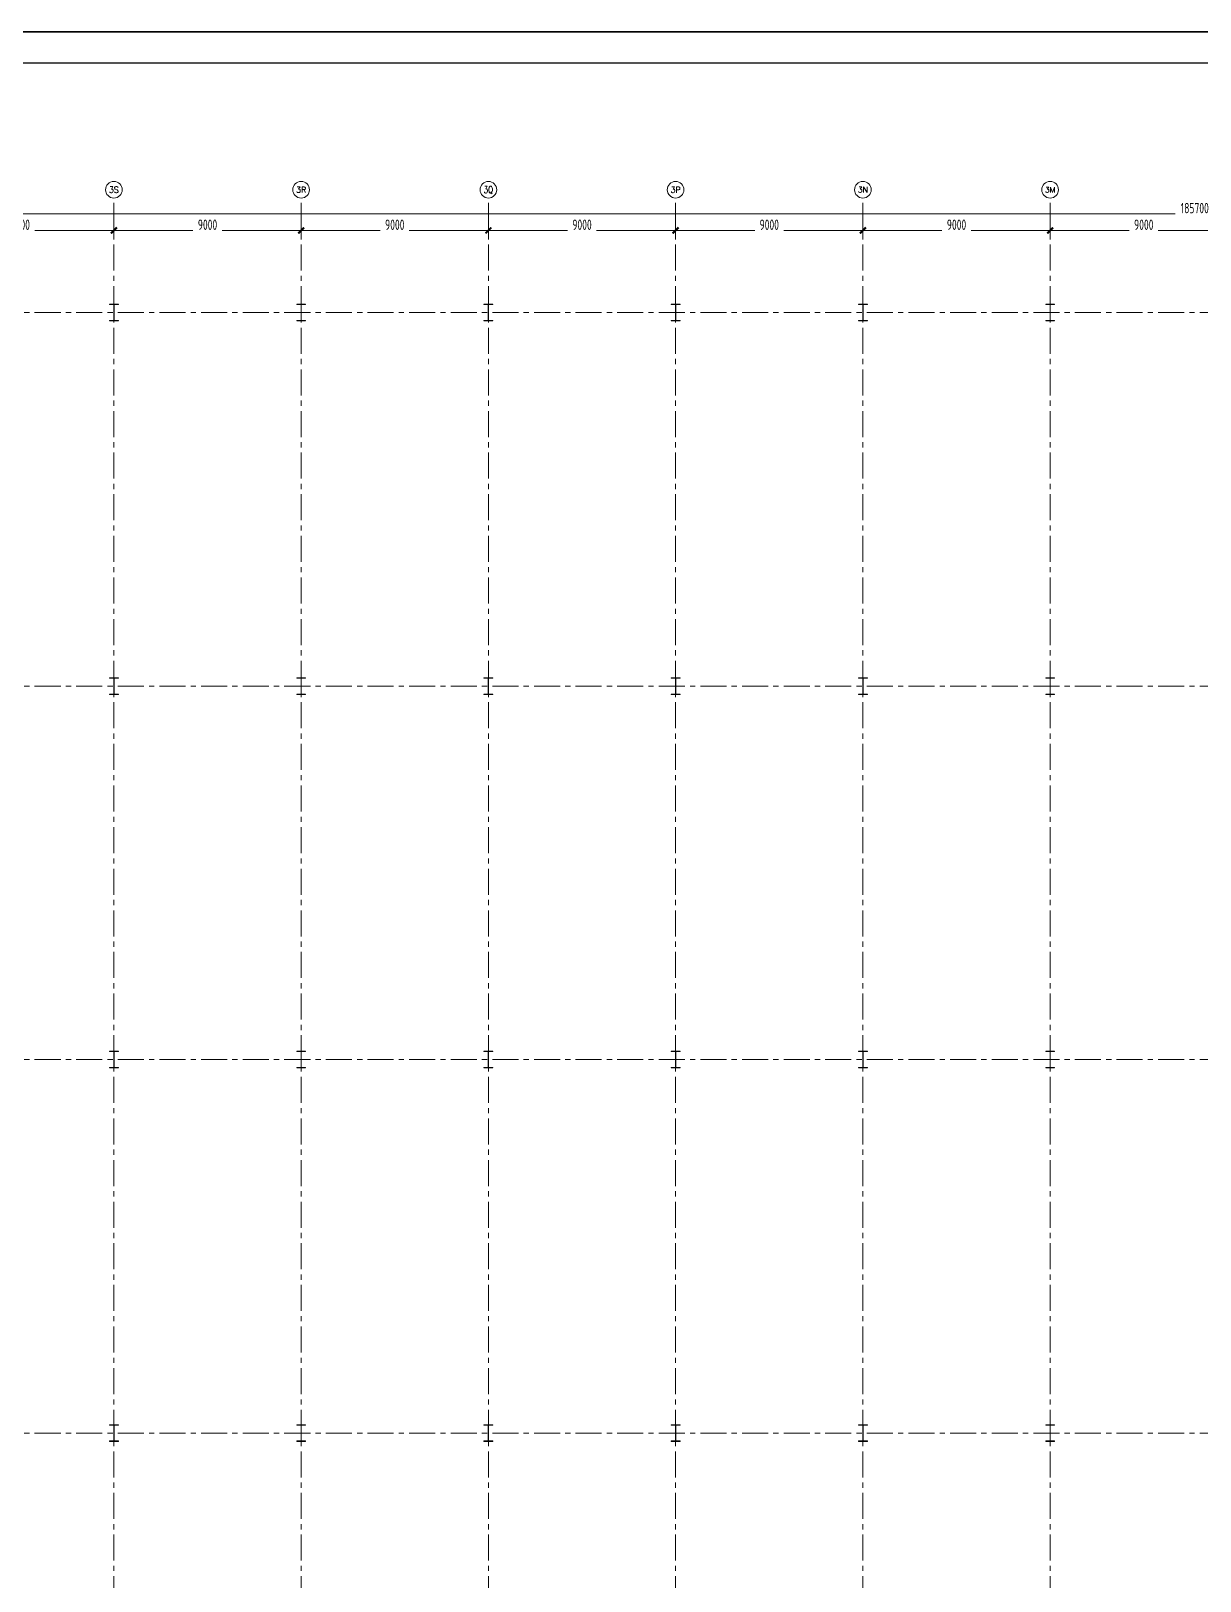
# Model space of a CAD drawing. Extents: x -1201378 to 2367219, y -619313 to 244905.
# Drawn here: x 968258 to 1024444, y -244409 to -169915 of the extents above; entities that cross this region are included whole.
import ezdxf
from ezdxf.enums import TextEntityAlignment as Align

# ---------------------------------------------------------------- set-up
doc = ezdxf.new("R2010")
doc.units = 0
doc.header["$LTSCALE"] = 1000
doc.linetypes.add('CENTER', pattern=[2, 1.25, -0.25, 0.25, -0.25])
doc.layers.get('0').update_dxf_attribs({"linetype": 'CONTINUOUS'})
doc.layers.get('Defpoints').update_dxf_attribs({"linetype": 'CONTINUOUS'})
doc.layers.add('0-cxFrame', color=155, linetype='CONTINUOUS')
doc.layers.add('A-WINDOW', color=140, linetype='CONTINUOUS')
for name, color, linetype, lineweight in [('0-cxText', 131, 'CONTINUOUS', 25), ('S-axis', 111, 'CONTINUOUS', 0), ('S-col', 2, 'CONTINUOUS', 0), ('S-dote', 5, 'CENTER', 0)]:
    doc.layers.add(name, color=color, linetype=linetype, lineweight=lineweight)
doc.styles.add('_TCH_AXIS', font='COMPLEX', dxfattribs={"bigfont": 'GBCBIG'})
doc.styles.add('cx_tuming', font='simhei.ttf')
doc.styles.add('cx_tuqian1', font='')
doc.styles.add('TSSD_Dimension', font='tssdeng.shx', dxfattribs={"width": 0.7, "bigfont": 'hztxt.shx'})
doc.styles.add('黑体', font='simhei.ttf', dxfattribs={"width": 0.8})
doc.styles.get('cx_tuqian1').set_extended_font_data('SimSun')
doc.dimstyles.new('TSSD_200_200', dxfattribs={"dimtxt": 500, "dimasz": 200, "dimexe": 200, "dimexo": 500, "dimgap": 200, "dimtad": 1, "dimdec": 0, "dimzin": 0, "dimdsep": 46, "dimtxsty": 'TSSD_Dimension', "dimblk": 'ARCHTICK', "dimcen": 0, "dimdle": 200, "dimclrt": 7, "dimadec": 0, "dimazin": 0, "dimtfac": 1, "dimtdec": 0, "dimtix": 1, "dimtmove": 2, "dimatfit": 3, "dimfxl": 1, "dimtolj": 1, "dimtzin": 0, "dimarcsym": 0})

# ---------------------------------------------------------------- blocks, each defined once
blk = doc.blocks.new('w42343243')
at = {"layer": 'S-col'}
blk.add_lwpolyline([(-165069, 621020), (-164639, 621020), (-164639, 621002), (-164848, 621002), (-164848, 620238), (-164639, 620238), (-164639, 620220), (-165069, 620220), (-165069, 620238), (-164860, 620238), (-164860, 621002), (-165069, 621002)], close=True, dxfattribs=at)
blk = doc.blocks.new('42343')
at = {"layer": 'A-WINDOW'}
for p in [(-108000, 100), (-99000, 100), (-90000, 100), (-81000, 100), (-72000, 100), (-63000, 100), (-108000, -17850), (-99000, -17850), (-90000, -17850), (-81000, -17850), (-72000, -17850), (-63000, -17850), (-108000, -35800), (-99000, -35800), (-90000, -35800), (-81000, -35800), (-72000, -35800), (-63000, -35800), (-108000, -53750), (-99000, -53750), (-90000, -53750), (-81000, -53750), (-72000, -53750), (-63000, -53750)]:
    blk.add_blockref('w42343243', p, dxfattribs=at)
blk = doc.blocks.new('_ArchTick')
at = {"color": 0, "linetype": 'ByBlock', "const_width": 0.5}
blk.add_lwpolyline([(-0.71, -0.71), (0.71, 0.71)], dxfattribs=at)
blk = doc.blocks.new('*D465')
at = {"layer": 'Defpoints', "color": 0, "transparency": 16777216}
for p in [(-227758, -279500), (-236758, -280358), (-227758, -280358)]:
    blk.add_point(p, dxfattribs=at)
at = {"layer": 'S-axis', "color": 0, "lineweight": -2, "transparency": 16777216}
for p, q in [((-236758, -279858), (-236758, -279300)), ((-227758, -279858), (-227758, -279300)), ((-236958, -279500), (-232957, -279500)), ((-227558, -279500), (-231560, -279500))]:
    blk.add_line(p, q, dxfattribs=at)
at = {"layer": 'S-axis', "color": 0, "lineweight": -2, "transparency": 16777216, "xscale": 200, "yscale": 200, "zscale": 200, "rotation": 180}
blk.add_blockref('_ArchTick', (-236758, -279500), dxfattribs=at)
at = {"layer": 'S-axis', "color": 0, "lineweight": -2, "transparency": 16777216, "xscale": 200, "yscale": 200, "zscale": 200}
blk.add_blockref('_ArchTick', (-227758, -279500), dxfattribs=at)
at = {"layer": 'S-axis', "color": 7, "transparency": 16777216, "insert": (-232258, -279225), "char_height": 500, "attachment_point": 5, "style": 'TSSD_Dimension'}
blk.add_mtext('\\A1;9000', dxfattribs=at)
blk = doc.blocks.new('*D466')
at = {"layer": 'Defpoints', "color": 0, "transparency": 16777216}
for p in [(-218758, -279500), (-227758, -280358), (-218758, -280358)]:
    blk.add_point(p, dxfattribs=at)
at = {"layer": 'S-axis', "color": 0, "lineweight": -2, "transparency": 16777216}
for p, q in [((-227758, -279858), (-227758, -279300)), ((-218758, -279858), (-218758, -279300)), ((-227958, -279500), (-223957, -279500)), ((-218558, -279500), (-222560, -279500))]:
    blk.add_line(p, q, dxfattribs=at)
at = {"layer": 'S-axis', "color": 0, "lineweight": -2, "transparency": 16777216, "xscale": 200, "yscale": 200, "zscale": 200, "rotation": 180}
blk.add_blockref('_ArchTick', (-227758, -279500), dxfattribs=at)
at = {"layer": 'S-axis', "color": 0, "lineweight": -2, "transparency": 16777216, "xscale": 200, "yscale": 200, "zscale": 200}
blk.add_blockref('_ArchTick', (-218758, -279500), dxfattribs=at)
at = {"layer": 'S-axis', "color": 7, "transparency": 16777216, "insert": (-223258, -279225), "char_height": 500, "attachment_point": 5, "style": 'TSSD_Dimension'}
blk.add_mtext('\\A1;9000', dxfattribs=at)
blk = doc.blocks.new('*D467')
at = {"layer": 'Defpoints', "color": 0, "transparency": 16777216}
for p in [(-209758, -279500), (-218758, -280358), (-209758, -280358)]:
    blk.add_point(p, dxfattribs=at)
at = {"layer": 'S-axis', "color": 0, "lineweight": -2, "transparency": 16777216}
for p, q in [((-218758, -279858), (-218758, -279300)), ((-209758, -279858), (-209758, -279300)), ((-218958, -279500), (-214957, -279500)), ((-209558, -279500), (-213560, -279500))]:
    blk.add_line(p, q, dxfattribs=at)
at = {"layer": 'S-axis', "color": 0, "lineweight": -2, "transparency": 16777216, "xscale": 200, "yscale": 200, "zscale": 200, "rotation": 180}
blk.add_blockref('_ArchTick', (-218758, -279500), dxfattribs=at)
at = {"layer": 'S-axis', "color": 0, "lineweight": -2, "transparency": 16777216, "xscale": 200, "yscale": 200, "zscale": 200}
blk.add_blockref('_ArchTick', (-209758, -279500), dxfattribs=at)
at = {"layer": 'S-axis', "color": 7, "transparency": 16777216, "insert": (-214258, -279225), "char_height": 500, "attachment_point": 5, "style": 'TSSD_Dimension'}
blk.add_mtext('\\A1;9000', dxfattribs=at)
blk = doc.blocks.new('*D468')
at = {"layer": 'Defpoints', "color": 0, "transparency": 16777216}
for p in [(-200758, -279500), (-209758, -280358), (-200758, -280358)]:
    blk.add_point(p, dxfattribs=at)
at = {"layer": 'S-axis', "color": 0, "lineweight": -2, "transparency": 16777216}
for p, q in [((-209758, -279858), (-209758, -279300)), ((-200758, -279858), (-200758, -279300)), ((-209958, -279500), (-205957, -279500)), ((-200558, -279500), (-204560, -279500))]:
    blk.add_line(p, q, dxfattribs=at)
at = {"layer": 'S-axis', "color": 0, "lineweight": -2, "transparency": 16777216, "xscale": 200, "yscale": 200, "zscale": 200, "rotation": 180}
blk.add_blockref('_ArchTick', (-209758, -279500), dxfattribs=at)
at = {"layer": 'S-axis', "color": 0, "lineweight": -2, "transparency": 16777216, "xscale": 200, "yscale": 200, "zscale": 200}
blk.add_blockref('_ArchTick', (-200758, -279500), dxfattribs=at)
at = {"layer": 'S-axis', "color": 7, "transparency": 16777216, "insert": (-205258, -279225), "char_height": 500, "attachment_point": 5, "style": 'TSSD_Dimension'}
blk.add_mtext('\\A1;9000', dxfattribs=at)
blk = doc.blocks.new('*D469')
at = {"layer": 'Defpoints', "color": 0, "transparency": 16777216}
for p in [(-191758, -279500), (-200758, -280358), (-191758, -280358)]:
    blk.add_point(p, dxfattribs=at)
at = {"layer": 'S-axis', "color": 0, "lineweight": -2, "transparency": 16777216}
for p, q in [((-200758, -279858), (-200758, -279300)), ((-191758, -279858), (-191758, -279300)), ((-200958, -279500), (-196957, -279500)), ((-191558, -279500), (-195560, -279500))]:
    blk.add_line(p, q, dxfattribs=at)
at = {"layer": 'S-axis', "color": 0, "lineweight": -2, "transparency": 16777216, "xscale": 200, "yscale": 200, "zscale": 200, "rotation": 180}
blk.add_blockref('_ArchTick', (-200758, -279500), dxfattribs=at)
at = {"layer": 'S-axis', "color": 0, "lineweight": -2, "transparency": 16777216, "xscale": 200, "yscale": 200, "zscale": 200}
blk.add_blockref('_ArchTick', (-191758, -279500), dxfattribs=at)
at = {"layer": 'S-axis', "color": 7, "transparency": 16777216, "insert": (-196258, -279225), "char_height": 500, "attachment_point": 5, "style": 'TSSD_Dimension'}
blk.add_mtext('\\A1;9000', dxfattribs=at)
blk = doc.blocks.new('*D470')
at = {"layer": 'Defpoints', "color": 0, "transparency": 16777216}
for p in [(-182758, -279500), (-191758, -280358), (-182758, -280358)]:
    blk.add_point(p, dxfattribs=at)
at = {"layer": 'S-axis', "color": 0, "lineweight": -2, "transparency": 16777216}
for p, q in [((-191758, -279858), (-191758, -279300)), ((-182758, -279858), (-182758, -279300)), ((-191958, -279500), (-187957, -279500)), ((-182558, -279500), (-186560, -279500))]:
    blk.add_line(p, q, dxfattribs=at)
at = {"layer": 'S-axis', "color": 0, "lineweight": -2, "transparency": 16777216, "xscale": 200, "yscale": 200, "zscale": 200, "rotation": 180}
blk.add_blockref('_ArchTick', (-191758, -279500), dxfattribs=at)
at = {"layer": 'S-axis', "color": 0, "lineweight": -2, "transparency": 16777216, "xscale": 200, "yscale": 200, "zscale": 200}
blk.add_blockref('_ArchTick', (-182758, -279500), dxfattribs=at)
at = {"layer": 'S-axis', "color": 7, "transparency": 16777216, "insert": (-187258, -279225), "char_height": 500, "attachment_point": 5, "style": 'TSSD_Dimension'}
blk.add_mtext('\\A1;9000', dxfattribs=at)
blk = doc.blocks.new('*D471')
at = {"layer": 'Defpoints', "color": 0, "transparency": 16777216}
for p in [(-173758, -279500), (-182758, -280358), (-173758, -280358)]:
    blk.add_point(p, dxfattribs=at)
at = {"layer": 'S-axis', "color": 0, "lineweight": -2, "transparency": 16777216}
for p, q in [((-182758, -279858), (-182758, -279300)), ((-173758, -279858), (-173758, -279300)), ((-182958, -279500), (-178957, -279500)), ((-173558, -279500), (-177560, -279500))]:
    blk.add_line(p, q, dxfattribs=at)
at = {"layer": 'S-axis', "color": 0, "lineweight": -2, "transparency": 16777216, "xscale": 200, "yscale": 200, "zscale": 200, "rotation": 180}
blk.add_blockref('_ArchTick', (-182758, -279500), dxfattribs=at)
at = {"layer": 'S-axis', "color": 0, "lineweight": -2, "transparency": 16777216, "xscale": 200, "yscale": 200, "zscale": 200}
blk.add_blockref('_ArchTick', (-173758, -279500), dxfattribs=at)
at = {"layer": 'S-axis', "color": 7, "transparency": 16777216, "insert": (-178258, -279225), "char_height": 500, "attachment_point": 5, "style": 'TSSD_Dimension'}
blk.add_mtext('\\A1;9000', dxfattribs=at)
blk = doc.blocks.new('*D483')
at = {"layer": 'Defpoints', "color": 0, "transparency": 16777216}
for p in [(-82958, -278700), (-268658, -280258), (-82958, -280258)]:
    blk.add_point(p, dxfattribs=at)
at = {"layer": 'S-axis', "color": 0, "lineweight": -2, "transparency": 16777216}
for p, q in [((-268658, -279758), (-268658, -278500)), ((-82958, -279758), (-82958, -278500)), ((-268858, -278700), (-176749, -278700)), ((-82758, -278700), (-174868, -278700))]:
    blk.add_line(p, q, dxfattribs=at)
at = {"layer": 'S-axis', "color": 0, "lineweight": -2, "transparency": 16777216, "xscale": 200, "yscale": 200, "zscale": 200, "rotation": 180}
blk.add_blockref('_ArchTick', (-268658, -278700), dxfattribs=at)
at = {"layer": 'S-axis', "color": 0, "lineweight": -2, "transparency": 16777216, "xscale": 200, "yscale": 200, "zscale": 200}
blk.add_blockref('_ArchTick', (-82958, -278700), dxfattribs=at)
at = {"layer": 'S-axis', "color": 7, "transparency": 16777216, "insert": (-175808, -278425), "char_height": 500, "attachment_point": 5, "style": 'TSSD_Dimension'}
blk.add_mtext('\\A1;185700', dxfattribs=at)
blk = doc.blocks.new('TK22.A0 L(Dragon)')
at = {"layer": '0-cxFrame', "color": 7, "const_width": 0.5}
blk.add_lwpolyline([(0, 0), (-1486, 0), (-1486, 841), (0, 841)], close=True, dxfattribs=at)
at = {"layer": '0-cxFrame', "const_width": 0.5}
blk.add_lwpolyline([(-80, 10), (-1466, 10), (-1466, 831), (-80, 831)], close=True, dxfattribs=at)
at = {"style": '黑体', "flags": 4}
blk.add_attdef('图幅', text='', height=3.3, dxfattribs=at).set_placement((-40, 3), align=Align.RIGHT)
at = {"layer": '0-cxText', "flags": 4}
for tag, height, style, p in [('建设单位', 3.5, 'cx_tuming', (-45, 240)), ('项目名称', 3.5, 'cx_tuming', (-45, 210)), ('子项名称', 3.5, 'cx_tuming', (-45, 180)), ('工程编号', 3.3, 'cx_tuqian1', (-35, 165)), ('图名1', 3.5, 'cx_tuming', (-45, 87)), ('图名2', 3.5, 'cx_tuming', (-45, 79)), ('图名3', 3.5, 'cx_tuming', (-45, 71)), ('出图日期', 3.3, 'cx_tuqian1', (-39, 60)), ('专业', 3.3, 'cx_tuqian1', (-55, 52)), ('图号', 3.3, 'cx_tuqian1', (-55, 44)), ('版次', 3.3, 'cx_tuqian1', (-20, 44))]:
    blk.add_attdef(tag, text='', height=height, dxfattribs=dict(at, style=style)).set_placement(p, align=Align.MIDDLE)
at = {"layer": 'Defpoints', "color": 6, "flags": 4}
for tag, height, style, p in [('tufu', 3.3, '黑体', (-12, 12)), ('dwfname', 4, 'cx_tuqian1', (-80, 3))]:
    blk.add_attdef(tag, text='', height=height, dxfattribs=dict(at, style=style)).set_placement(p, align=Align.RIGHT)
blk = doc.blocks.new('3#轴网')
at = {"layer": 'S-axis'}
for centre in [(-227758.5, -277544.2), (-218758.5, -277544.2), (-209758.5, -277544.2), (-200758.5, -277544.2), (-191758.5, -277544.2), (-182758.5, -277544.2)]:
    blk.add_circle(centre, 400, dxfattribs=at)
at = {"layer": 'S-dote'}
for p, q in [((-227758.5, -363428.2), (-227758.5, -277948.2)), ((-218758.5, -363428.2), (-218758.5, -277944.2)), ((-209758.5, -363428.2), (-209758.5, -277944.2)), ((-200758.5, -363428.2), (-200758.5, -277944.2)), ((-191758.5, -363428.2), (-191758.5, -277944.2)), ((-182758.5, -363428.2), (-182758.5, -277944.2)), ((-78316.2, -283448.2), (-273210.6, -283448.2)), ((-78316.2, -301398.2), (-273210.6, -301398.2)), ((-78316.2, -319348.2), (-273210.6, -319348.2)), ((-78316.2, -337298.2), (-273210.6, -337298.2))]:
    blk.add_line(p, q, dxfattribs=at)
at = {"layer": 'S-axis', "style": '_TCH_AXIS'}
for s, height, p, p2 in [('3S', 300.65, (-227994.7, -277694.5), (-227522.2, -277694.5)), ('3R', 276.42, (-219002, -277682.4), (-218515, -277682.4)), ('3P', 282.17, (-201000.3, -277685.3), (-200516.6, -277685.3)), ('3N', 270.86, (-192003.5, -277679.7), (-191513.4, -277679.7)), ('3M', 260.31, (-183006.4, -277674.4), (-182510.6, -277674.4))]:
    blk.add_text(s, height=height, dxfattribs=at).set_placement(p, p2, align=Align.FIT)
at = {"layer": 'S-axis', "style": '_TCH_AXIS', "width": 0.807692}
blk.add_text('3Q', height=333.94, dxfattribs=at).set_placement((-209983.2, -277711.2), (-209533.7, -277711.2), align=Align.FIT)
at = {"layer": 'S-axis'}
for base, p1, p2, picture, middle in [((-82958.5, -278700.4), (-268658.5, -280258.4), (-82958.5, -280258.4), '*D483', (-175808.5, -278425.4)), ((-227758.5, -279500.4), (-236758.5, -280358.4), (-227758.5, -280358.4), '*D465', (-232258.5, -279225.4)), ((-218758.5, -279500.4), (-227758.5, -280358.4), (-218758.5, -280358.4), '*D466', (-223258.5, -279225.4)), ((-209758.5, -279500.4), (-218758.5, -280358.4), (-209758.5, -280358.4), '*D467', (-214258.5, -279225.4)), ((-200758.5, -279500.4), (-209758.5, -280358.4), (-200758.5, -280358.4), '*D468', (-205258.5, -279225.4)), ((-191758.5, -279500.4), (-200758.5, -280358.4), (-191758.5, -280358.4), '*D469', (-196258.5, -279225.4)), ((-182758.5, -279500.4), (-191758.5, -280358.4), (-182758.5, -280358.4), '*D470', (-187258.5, -279225.4)), ((-173758.5, -279500.4), (-182758.5, -280358.4), (-173758.5, -280358.4), '*D471', (-178258.5, -279225.4))]:
    dim = blk.add_linear_dim(base=base, p1=p1, p2=p2, angle=0, dimstyle='TSSD_200_200', dxfattribs=at)
    dim.commit()
    dim.dimension.update_dxf_attribs({"geometry": picture, "text_midpoint": middle, "dimtype": 161})

msp = doc.modelspace()

# ---------------------------------------------------------------- block references
at = {"layer": '0-cxFrame', "xscale": 150, "yscale": 150, "zscale": 150}
msp.add_blockref('TK22.A0 L(Dragon)', (1135008.3, -296102.2), dxfattribs=at)
at = {"layer": 'S-axis'}
msp.add_blockref('3#轴网', (1200000, 100000), dxfattribs=at)
at = {"layer": 'S-col'}
msp.add_blockref('42343', (1245095.7, -804168.2), dxfattribs=at)

doc.saveas('drawing.dxf')
